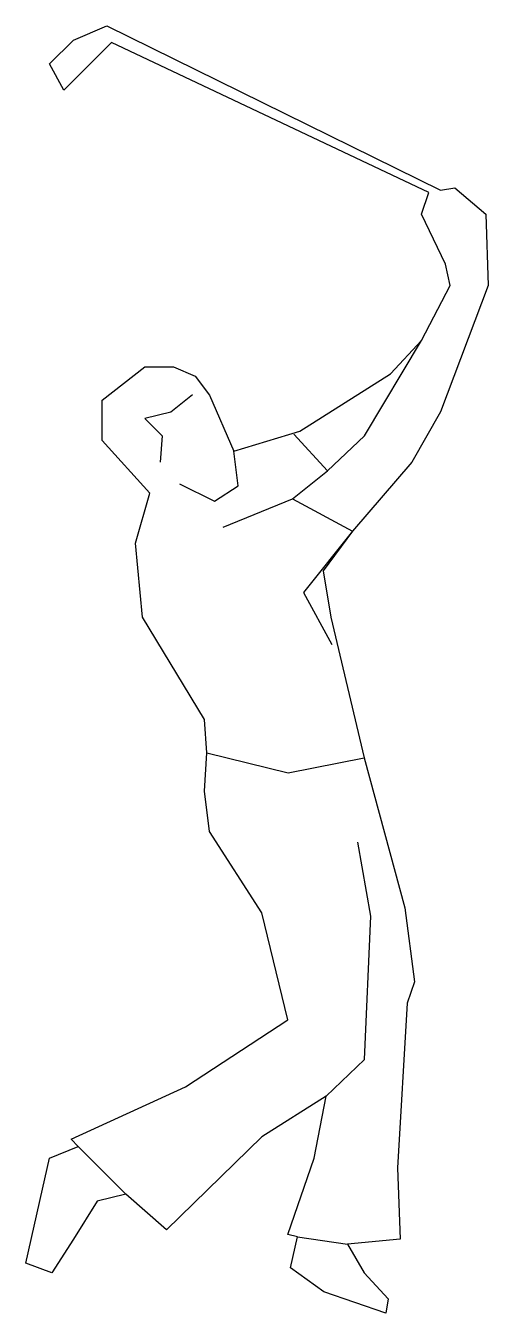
# Model space of a CAD drawing. Extents: x 5.85 to 6.68, y 15.78 to 18.08.
import ezdxf

# ---------------------------------------------------------------- set-up
doc = ezdxf.new("R2010")
doc.units = 0
doc.layers.get('0').update_dxf_attribs({"linetype": 'CONTINUOUS'})

msp = doc.modelspace()

# ---------------------------------------------------------------- linework, layer by layer
at = {"color": 0, "linetype": 'CONTINUOUS'}
msp.add_lwpolyline([(5.8483, 15.8654), (5.8782, 15.9979), (5.891, 16.0535), (5.9423, 16.0749), (5.9295, 16.0877), (6.1347, 16.1818), (6.3185, 16.3015), (6.2715, 16.4938), (6.1775, 16.6392), (6.1689, 16.7119), (6.1732, 16.7803), (6.1689, 16.8401), (6.0578, 17.0239), (6.0449, 17.1565), (6.0706, 17.2462), (5.9851, 17.3403), (5.9851, 17.413), (6.062, 17.4728), (6.1133, 17.4728), (6.1518, 17.4557), (6.1775, 17.4215), (6.2216, 17.3213), (6.3399, 17.3574), (6.5024, 17.46), (6.5579, 17.5198), (6.6092, 17.6182), (6.6007, 17.6566), (6.5579, 17.7464), (6.5708, 17.7849), (6.0022, 18.0542), (5.9167, 17.9687), (5.891, 18.0157), (5.9338, 18.0585), (5.9936, 18.0841), (6.5921, 17.7892), (6.6178, 17.7934), (6.6734, 17.7464), (6.6776, 17.6182), (6.5921, 17.3916), (6.5408, 17.3018), (6.434, 17.1778), (6.3814, 17.1071), (6.3955, 17.0239), (6.4553, 16.7717), (6.528, 16.5024), (6.5451, 16.3699), (6.5323, 16.3314), (6.5152, 16.0364), (6.5195, 15.9082), (6.4254, 15.8996), (6.4553, 15.8483), (6.4981, 15.8013), (6.4938, 15.7756), (6.3827, 15.8141), (6.3228, 15.8569), (6.3356, 15.9124), (6.3185, 15.9167), (6.3656, 16.0535), (6.3869, 16.1647), (6.2715, 16.092), (6.1005, 15.9253), (6.0278, 15.9894), (5.9765, 15.9766), (5.9338, 15.9082), (5.8953, 15.8483)], close=True, dxfattribs=at)
for points in [[(6.3892, 17.2862), (6.4555, 17.3486), (6.5579, 17.5198)], [(6.1476, 17.4226), (6.1086, 17.3914), (6.0618, 17.3797), (6.093, 17.3486), (6.0891, 17.3018)], [(6.3268, 17.2356), (6.3892, 17.2862), (6.329, 17.352)], [(6.1242, 17.2629), (6.1865, 17.2317), (6.2294, 17.259), (6.2216, 17.3213)], [(6.2021, 17.185), (6.3268, 17.2356), (6.434, 17.1778), (6.3463, 17.0681), (6.397, 16.9746)], [(6.1732, 16.7803), (6.319, 16.7448), (6.4553, 16.7717)], [(6.3869, 16.1647), (6.4555, 16.2306), (6.4672, 16.4877), (6.4438, 16.6202)], [(6.0278, 15.9894), (5.9423, 16.0749)], [(6.3356, 15.9124), (6.4254, 15.8996)]]:
    msp.add_lwpolyline(points, dxfattribs=at)

doc.saveas('drawing.dxf')
